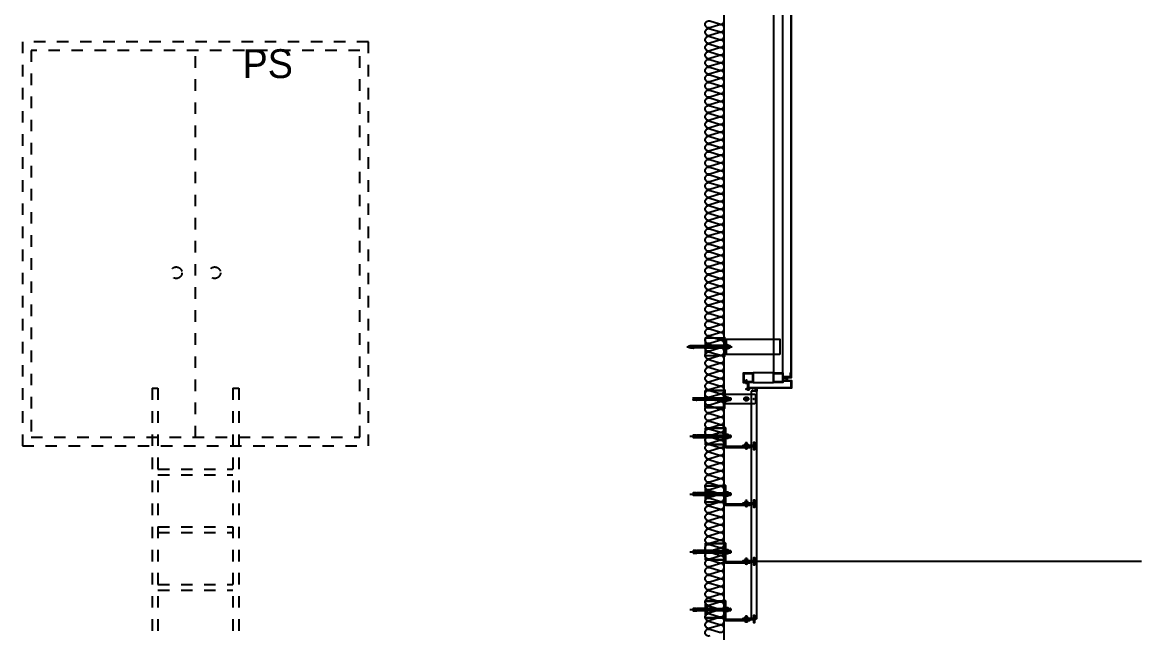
# Model space of a CAD drawing. Header units: millimetres. Extents: x -1320 to 172218, y -4077 to 50350.
# Drawn here: x 41650 to 47470, y -670 to 2501 of the extents above; entities that cross this region are included whole.
import ezdxf
from ezdxf.enums import TextEntityAlignment as Align

# ---------------------------------------------------------------- set-up
doc = ezdxf.new("R2010")
doc.units = ezdxf.units.MM
doc.header["$LTSCALE"] = 60
for name, pattern in [('ACAD_ISO05W100', [33, 24, -3, 0, -3, 0, -3]), ('CENTER', [50.8, 31.75, -6.35, 6.35, -6.35]), ('HIDDEN', [2, 1, -1]), ('HIDDEN2', [1, 0.5, -0.5])]:
    doc.linetypes.add(name, pattern=pattern)
for name, color, linetype in [('0-Sheet', 7, 'Continuous'), ('4-Pipe', 4, 'Continuous'), ('[0]치수선', 3, 'Continuous'), ('A-DOOR-ELE', 5, 'Continuous'), ('A-ETC-8', 8, 'Continuous'), ('A-FIN', 6, 'Continuous'), ('A-FIN(EX)', 6, 'Continuous'), ('A-SITE', 3, 'ACAD_ISO05W100'), ('ANG', 8, 'Continuous'), ('cen', 1, 'Continuous'), ('EXTRUSION', 7, 'Continuous'), ('INSUL', 8, 'Continuous'), ('ISL', 251, 'Continuous'), ('S-TEEL', 4, 'Continuous'), ('SCREW', 1, 'Continuous'), ('SEALANT', 252, 'Continuous')]:
    doc.layers.add(name, color=color, linetype=linetype)
doc.layers.add('NOPLOT-TEXT', color=11, linetype='Continuous', plot=False)
doc.styles.add('Gtx', font='')
doc.styles.get('Gtx').set_extended_font_data('Dotum')

# ---------------------------------------------------------------- blocks, each defined once
blk = doc.blocks.new('A$C632c858f')
at = {"layer": 'A-ETC-8'}
blk.add_arc((-2.8, 0), 24, 341.82483, 18.17517, dxfattribs=at)
blk.add_ellipse((34, 0), major_axis=(7.59, 0), ratio=0.987937, dxfattribs=at)
blk = doc.blocks.new('A$Cae507117')
at = {"layer": 'A-ETC-8'}
for points in [[(-50, 0), (-50, -50), (0, -50), (0, 0)], [(-46.8, -3.2), (-46.8, -46.8), (-3.2, -46.8), (-3.2, -3.2)]]:
    blk.add_lwpolyline(points, close=True, dxfattribs=at)
blk = doc.blocks.new('너트 M12')
for p, q in [((-9, 0), (9, 0)), ((-9.5, -9), (-9.5, -0.5)), ((9, -9.5), (-9, -9.5)), ((0, -8.3), (0, -1.2)), ((9.5, -0.5), (9.5, -9))]:
    blk.add_line(p, q)
for centre, start, end in [((-9, -0.5), 90, 180), ((-9, -9), 180, 270), ((9, -0.5), 0, 90), ((9, -9), 270, 0)]:
    blk.add_arc(centre, 0.5, start, end)
at = {"extrusion": (0, 0, -1)}
for centre, major_axis, ratio, start_param, end_param in [((-4.8, -0.9), (-4.75, 0.31), 0.185359, -0.024388, 3.141593), ((4.8, -0.9), (4.75, 0.31), 0.185108, 3.141593, 6.30754), ((-4.8, -8.6), (4.75, 0.31), 0.187111, 0, 3.166211), ((4.8, -8.6), (-4.75, 0.31), 0.185991, 3.117121, 6.283185)]:
    blk.add_ellipse(centre, major_axis=major_axis, ratio=ratio, start_param=start_param, end_param=end_param, dxfattribs=at)
blk = doc.blocks.new('A$C5ebcaad0')
at = {"layer": 'A-ETC-8'}
for p, q in [((-449, -225), (-214, -225)), ((-439, -220.5), (-439, -229.5)), ((-437, -219), (-437.5, -219)), ((-437.5, -231), (-437, -231)), ((-426, -220.5), (-437, -219)), ((-437, -231), (-426, -229.5)), ((-431.6, -219.7), (-431.6, -221.5)), ((-431.6, -228.5), (-431.6, -230.2)), ((-431.1, -222.3), (-429.3, -223.5)), ((-431.1, -227.7), (-429.3, -226.5)), ((-415.6, -218.7), (-430.6, -218.7)), ((-430.6, -231.2), (-415.6, -231.2)), ((-421.1, -224), (-427.7, -224)), ((-421.1, -226), (-427.7, -226)), ((-426, -220.5), (-412, -220.5)), ((-426, -229.5), (-412, -229.5)), ((-420.6, -223.5), (-420.6, -223)), ((-420.6, -227), (-420.6, -226.5)), ((-416.6, -227), (-416.6, -223)), ((-415.6, -218.7), (-412.6, -218.7)), ((-415.6, -231.2), (-412.6, -231.2)), ((-412.6, -218.7), (-412.6, -231.2)), ((-412, -231), (-412, -219)), ((-409, -219), (-412, -219)), ((-412, -231), (-409, -231)), ((-409, -231), (-409, -219)), ((-355, -219), (-409, -219)), ((-409, -231), (-355, -231)), ((-355, -219), (-245.5, -219)), ((-245.5, -231), (-355, -231)), ((-234.2, -229.5), (-224, -229.5)), ((-234, -219), (-225.5, -219)), ((-234, -220.5), (-224, -220.5)), ((-234, -231), (-225.5, -231)), ((-225.5, -231), (-225.5, -219)), ((-224, -220.5), (-225.5, -219)), ((-224, -229.5), (-225.5, -231)), ((-224, -229.5), (-224, -220.5))]:
    blk.add_line(p, q, dxfattribs=at)
for points in [[(-255, -180.5), (-255, -269.5), (-355, -269.5), (-355, -180.5)], [(33.5, -185), (-251.5, -185), (-251.5, -265), (33.5, -265)], [(-251.5, -265), (-245.5, -265), (-245.5, -185), (-251.5, -185)], [(-245.5, -210), (-245.5, -240), (-243.5, -240), (-243.5, -210)]]:
    blk.add_lwpolyline(points, close=True, dxfattribs=at)
blk.add_lwpolyline([(-251.5, -177.5), (-251.5, -272.5, -0.414214), (-252.5, -273.5), (-255, -273.5), (-255, -176.5), (-252.5, -176.5, -0.414214)], format="xyb", close=True, dxfattribs=at)
for centre, radius, start, end in [((-437.5, -220.5), 1.5, 90, 180), ((-437.5, -229.5), 1.5, 180, 270), ((-430.6, -219.7), 1, 90, 180), ((-430.6, -221.5), 1, 180, 236.30993), ((-430.6, -228.5), 1, 123.69007, 180), ((-430.6, -230.2), 1, 180, 270), ((-427.7, -221), 3, 236.30993, 270), ((-427.7, -229), 3, 90, 123.69007), ((-421.1, -223.5), 0.5, 270, 0), ((-421.1, -226.5), 0.5, 0, 90), ((-418.6, -223), 2, 90, 180), ((-418.6, -227), 2, 180, 270), ((-418.6, -223), 2, 0, 90), ((-418.6, -227), 2, 270, 0)]:
    blk.add_arc(centre, radius, start, end, dxfattribs=at)
at = {"layer": 'A-ETC-8', "xscale": -1, "rotation": 90}
blk.add_blockref('너트 M12', (-243.5, -225), dxfattribs=at)
blk = doc.blocks.new('A$C878c86f0')
at = {"layer": '[0]치수선', "ltscale": 0.5}
h = blk.add_hatch(color=8, dxfattribs=at)
h.dxf.hatch_style = 1
h.paths.add_polyline_path([(-140, 0.5), (-140, -1.5), (-137.5, -1.5, 0.414214), (-136.5, -0.5), (-136.5, 40), (-138, 40), (-138, 0.5)])
at = {"layer": 'S-TEEL'}
h = blk.add_hatch(dxfattribs=at)
h.set_pattern_fill('JIS_LC_20A', color=8, scale=1.5, angle=180)
h.set_pattern_definition([(225, (13215.134, 33281.177), (21.213203, -21.213203), []), (225, (13213.634, 33281.177), (21.213203, -21.213203), [])])
h.paths.add_polyline_path([(-131.5, -10.5, -0.414214), (-136.5, -5.5), (-136.5, 89.5), (-131.5, 89.5), (-131.5, -5.5), (-6.5, -5.5), (-6.5, -10.5)])
at = {"color": 9, "linetype": 'Continuous', "lineweight": 25}
for p, q in [((-240, 91.5, 0), (-140, 91.5)), ((-240, 91.5, 0), (-240, 53, 0)), ((-240, 89.5, 0), (-140, 89.5)), ((-240, 60.2, 0), (-237, 60.2, 0)), ((-237, 53, 0), (-237, 60.2, 0)), ((-137.5, 95.5), (-140, 95.5)), ((-140, 95.5), (-140, 89.5)), ((-140, 93.5), (-138, 93.5)), ((-138, 93.5), (-138, 54)), ((-136.5, 94.5), (-136.5, 54)), ((-240, 41, 0), (-240, 2.5, 0)), ((-140, 4.5), (-240, 4.5, 0)), ((-140, 2.5), (-240, 2.5, 0)), ((-142, 54), (-136.5, 54)), ((-136.5, 40), (-142, 40)), ((-140, 4.5), (-140, -1.5)), ((-138, 0.5), (-140, 0.5)), ((-138, 0.5), (-138, 40)), ((-136.5, 40), (-136.5, -0.5)), ((-140, -1.5), (-137.5, -1.5))]:
    blk.add_line(p, q, dxfattribs=at)
at = {"color": 9, "ltscale": 0.5}
for p, q in [((-142, 89.5), (-142, 54)), ((-129.5, 61.3), (-131.5, 61.3)), ((-131.5, 61.3), (-131.5, 32.8)), ((-129.5, 32.8), (-129.5, 61.3)), ((-188.8, 53), (-131.5, 53)), ((-188.8, 53), (-187.3, 51.5)), ((-188.8, 41), (-188.8, 53)), ((-188.8, 51.5), (-131.5, 51.5)), ((-188.8, 42.5), (-131.5, 42.5)), ((-188.8, 41), (-187.3, 42.5)), ((-188.8, 41), (-131.5, 41)), ((-187.3, 42.5), (-187.3, 51.5)), ((-142, 40), (-142, 4.5)), ((-131.5, 32.8), (-129.5, 32.8)), ((-129.5, 56), (-129.5, 38)), ((-129.5, 53), (-129.5, 53)), ((-129.5, 51.5), (-129.4, 51.5)), ((-129.5, 42.5), (-129.4, 42.5)), ((-129.5, 41), (-129.5, 41)), ((-120.5, 56.5), (-129, 56.5)), ((-129, 37.5), (-120.5, 37.5)), ((-128.3, 47), (-121.2, 47)), ((-120.1, 51.5), (-106, 51.5)), ((-120.1, 42.5), (-106, 42.5)), ((-120, 38), (-120, 56)), ((-120, 53), (-107.5, 53)), ((-120, 41), (-107.5, 41)), ((-107.5, 41), (-107.5, 53)), ((-106, 51.5), (-107.5, 53)), ((-106, 42.5), (-107.5, 41)), ((-106, 42.5), (-106, 51.5))]:
    blk.add_line(p, q, dxfattribs=at)
at = {"color": 9}
for p, q in [((-302.6, 52, 0), (-302.6, 50.3, 0)), ((-302.6, 43.2, 0), (-302.6, 41.5, 0)), ((-302.6, 41.7, 0), (-297, 42.5, 0)), ((-297, 51.5, 0), (-302.5, 52.3, 0)), ((-302.1, 49.5, 0), (-300.3, 48.3, 0)), ((-302.1, 44, 0), (-300.3, 45.2, 0)), ((-286.6, 53, 0), (-301.6, 53, 0)), ((-301.6, 40.5, 0), (-286.6, 40.5, 0)), ((-292.1, 47.7, 0), (-298.7, 47.7, 0)), ((-292.1, 45.7, 0), (-298.7, 45.7, 0)), ((-297, 51.5, 0), (-283, 51.5, 0)), ((-297, 42.5, 0), (-283, 42.5, 0)), ((-291.6, 48.2, 0), (-291.6, 48.7, 0)), ((-291.6, 44.7, 0), (-291.6, 45.2, 0)), ((-289.6, 50.7, 0), (-289.6, 50.7, 0)), ((-289.6, 42.7, 0), (-289.6, 42.7, 0)), ((-287.6, 44.7, 0), (-287.6, 48.7, 0)), ((-286.6, 53, 0), (-283.6, 53, 0)), ((-286.6, 40.5, 0), (-283.6, 40.5, 0)), ((-283.6, 53, 0), (-283.6, 40.5, 0)), ((-283, 41, 0), (-283, 53, 0)), ((-280, 53, 0), (-283, 53, 0)), ((-283, 41, 0), (-280, 41, 0)), ((-280, 41, 0), (-280, 53, 0)), ((-188.8, 53), (-280, 53, 0)), ((-280, 41, 0), (-188.8, 41))]:
    blk.add_line(p, q, dxfattribs=at)
at = {"color": 9, "linetype": 'Continuous', "lineweight": 25}
for centre, start, end in [((-137.5, 94.5), 0, 90), ((-137.5, -0.5), 270, 0)]:
    blk.add_arc(centre, 1, start, end, dxfattribs=at)
at = {"color": 9}
for centre, radius, start, end in [((-301.6, 52, 0), 1, 90, 180), ((-301.6, 50.3, 0), 1, 180, 236.30993), ((-301.6, 43.2, 0), 1, 123.69007, 180), ((-301.6, 41.5, 0), 1, 180, 270), ((-298.7, 50.7, 0), 3, 236.30993, 270), ((-298.7, 42.7, 0), 3, 90, 123.69007), ((-292.1, 48.2, 0), 0.5, 270, 0), ((-292.1, 45.2, 0), 0.5, 0, 90), ((-289.6, 48.7, 0), 2, 90, 180), ((-289.6, 44.7, 0), 2, 180, 270), ((-289.6, 48.7, 0), 2, 0, 90), ((-289.6, 44.7, 0), 2, 270, 0)]:
    blk.add_arc(centre, radius, start, end, dxfattribs=at)
at = {"color": 9, "ltscale": 0.5}
for centre, start, end in [((-129, 56), 90, 180), ((-129, 38), 180, 270), ((-120.5, 56), 0, 90), ((-120.5, 38), 270, 0)]:
    blk.add_arc(centre, 0.5, start, end, dxfattribs=at)
for centre, major_axis, ratio, start_param, end_param in [((-128.6, 42.2), (0.31, 4.75), 0.187111, 0, 3.166211), ((-128.6, 51.7), (0.31, -4.75), 0.185991, 3.117121, 6.283185), ((-120.9, 51.7), (0.31, 4.75), 0.185108, 3.141593, 6.30754), ((-120.9, 42.2), (0.31, -4.75), 0.185359, -0.024388, 3.141593)]:
    blk.add_ellipse(centre, major_axis=major_axis, ratio=ratio, start_param=start_param, end_param=end_param, dxfattribs=at)
at = {"layer": '[0]치수선', "color": 8, "linetype": 'CENTER', "ltscale": 0.2}
for p, q in [((-320, 47, 0), (-101, 47)), ((-136.5, 54), (-136.5, 40))]:
    blk.add_line(p, q, dxfattribs=at)
at = {"layer": 'ANG'}
for p, q in [((-15.6, 1.5), (-35.4, 1.5)), ((-35.4, 1.5), (-35.4, -0.5)), ((-29.5, 5.5), (-30.5, 6.4)), ((-30.5, 6.4), (-28.5, 6.4)), ((-29.5, 11.4), (-28.5, 12.4)), ((-21.5, 11.4), (-29.5, 11.4)), ((-29.5, 6.4), (-29.5, 11.4)), ((-21.5, 10.4), (-29.5, 10.4)), ((-21.5, 9.4), (-29.5, 9.4)), ((-21.5, 8.4), (-29.5, 8.4)), ((-21.5, 7.4), (-29.5, 7.4)), ((-28.5, 6.4), (-29.5, 5.5)), ((-29.5, 1.5), (-29.5, 5.5)), ((-28.5, 12.4), (-22.5, 12.4)), ((-28.5, 6.4), (-22.5, 6.4)), ((-22.5, 12.4), (-21.5, 11.4)), ((-20.5, 6.4), (-22.5, 6.4)), ((-22.5, 6.4), (-21.5, 5.5)), ((-21.5, 11.4), (-21.5, 6.4)), ((-15.6, -0.5), (-15.6, 1.5)), ((-35.3, -12.5), (-35.3, -10.5)), ((-15.4, -12.5), (-35.3, -12.5)), ((-15.4, -10.5), (-15.4, -12.5))]:
    blk.add_line(p, q, dxfattribs=at)
at = {"layer": 'ANG', "extrusion": (0, 0, -1)}
for p, q in [((-32.4, 6.4), (-32.9, 5.9)), ((-32.9, 5.9), (-32.9, 2)), ((-32.9, 2), (-32.4, 1.5)), ((-30.5, 6.4), (-32.4, 6.4)), ((-21.5, 5.5), (-20.5, 6.4)), ((-21.5, 1.5), (-21.5, 5.5)), ((-20.5, 6.4), (-18.6, 6.4)), ((-18.6, 6.4), (-18.1, 5.9)), ((-18.1, 2), (-18.6, 1.5)), ((-18.1, 5.9), (-18.1, 2))]:
    blk.add_line(p, q, dxfattribs=at)
for points in [[(-13.5, -0.5), (-13.5, 17), (-16.5, 17), (-16.5, -0.5)], [(-16.5, -5.5), (-16.5, -23), (-13.5, -23), (-13.5, -5.5)]]:
    blk.add_lwpolyline(points, dxfattribs=at)
at = {"layer": 'ANG'}
blk.add_lwpolyline([(-43.5, -5.5), (21.5, -5.5), (21.5, -0.5), (-43.5, -0.5)], close=True, dxfattribs=at)
blk.add_arc((-25.3, -9.5), 8.08, 202.39111, 337.60889, dxfattribs=at)
at = {"layer": 'cen'}
blk.add_line((-25.5, 17.8), (-25.5, -21.2), dxfattribs=at)
at = {"layer": 'S-TEEL'}
blk.add_lwpolyline([(-131.5, -10.5), (-6.5, -10.5), (-6.5, -5.5), (-131.5, -5.5), (-131.5, 89.5), (-136.5, 89.5), (-136.5, -5.5, 0.414214)], format="xyb", close=True, dxfattribs=at)
blk = doc.blocks.new('A$C141843b3')
at = {"color": 9}
for p, q in [((-302.6, -46.2), (-302.6, -44.5)), ((-302.6, -44.7), (-297, -45.5)), ((-302.6, -55), (-302.6, -53.3)), ((-297, -54.5), (-302.5, -55.3)), ((-302.1, -47), (-300.3, -48.2)), ((-302.1, -52.5), (-300.3, -51.3)), ((-301.6, -43.5), (-286.6, -43.5)), ((-286.6, -56), (-301.6, -56)), ((-292.1, -48.8), (-298.7, -48.8)), ((-292.1, -50.8), (-298.7, -50.8)), ((-297, -45.5), (-283, -45.5)), ((-297, -54.5), (-283, -54.5)), ((-291.6, -47.8), (-291.6, -48.3)), ((-291.6, -51.2), (-291.6, -51.8)), ((-289.6, -45.8), (-289.6, -45.8)), ((-289.6, -53.8), (-289.6, -53.8)), ((-287.6, -47.8), (-287.6, -51.8)), ((-286.6, -43.5), (-283.6, -43.5)), ((-286.6, -56), (-283.6, -56)), ((-283.6, -56), (-283.6, -43.5)), ((-283, -44), (-283, -56)), ((-283, -44), (-280, -44)), ((-280, -56), (-283, -56)), ((-280, -44), (-280, -56)), ((-280, -44), (-188.8, -44, 0)), ((-188.8, -56, 0), (-280, -56))]:
    blk.add_line(p, q, dxfattribs=at)
at = {"color": 9, "linetype": 'Continuous', "lineweight": 25}
for p, q in [((-140, -5.5, 0), (-240, -5.5)), ((-240, -44), (-240, -5.5)), ((-140, -7.5, 0), (-240, -7.5)), ((-240, -94.5), (-240, -56)), ((-237, -56), (-237, -63.2)), ((-136.5, -43, 0), (-142, -43, 0)), ((-142, -57, 0), (-136.5, -57, 0)), ((-140, -1.5, 0), (-137.5, -1.5, 0)), ((-140, -7.5, 0), (-140, -1.5, 0)), ((-138, -3.5, 0), (-140, -3.5, 0)), ((-138, -3.5, 0), (-138, -43, 0)), ((-138, -96.5, 0), (-138, -57, 0)), ((-136.5, -43, 0), (-136.5, -2.5, 0)), ((-136.5, -97.5, 0), (-136.5, -57, 0)), ((-240, -63.2), (-237, -63.2)), ((-240, -92.5), (-140, -92.5, 0)), ((-240, -94.5), (-140, -94.5, 0)), ((-140, -98.5, 0), (-140, -92.5, 0)), ((-140, -96.5, 0), (-138, -96.5, 0)), ((-137.5, -98.5, 0), (-140, -98.5, 0))]:
    blk.add_line(p, q, dxfattribs=at)
at = {"color": 9, "ltscale": 0.5}
for p, q in [((-188.8, -44, 0), (-131.5, -44, 0)), ((-188.8, -44, 0), (-187.3, -45.5, 0)), ((-188.8, -44, 0), (-188.8, -56, 0)), ((-188.8, -45.5, 0), (-131.5, -45.5, 0)), ((-188.8, -54.5, 0), (-131.5, -54.5, 0)), ((-188.8, -56, 0), (-187.3, -54.5, 0)), ((-188.8, -56, 0), (-131.5, -56, 0)), ((-187.3, -45.5, 0), (-187.3, -54.5, 0)), ((-142, -43, 0), (-142, -7.5, 0)), ((-142, -92.5, 0), (-142, -57, 0)), ((-131.5, -64.3, 0), (-131.5, -35.8, 0)), ((-131.5, -35.8, 0), (-129.5, -35.8, 0)), ((-129.5, -35.8, 0), (-129.5, -64.3, 0)), ((-129.5, -59, 0), (-129.5, -41, 0)), ((-129.5, -44, 0), (-129.5, -44, 0)), ((-129.5, -45.5, 0), (-129.4, -45.5, 0)), ((-129.5, -54.5, 0), (-129.4, -54.5, 0)), ((-129.5, -56, 0), (-129.5, -56, 0)), ((-129, -40.5, 0), (-120.5, -40.5, 0)), ((-128.3, -50, 0), (-121.2, -50, 0)), ((-120.1, -45.5, 0), (-106, -45.5, 0)), ((-120.1, -54.5, 0), (-106, -54.5, 0)), ((-120, -41, 0), (-120, -59, 0)), ((-120, -44, 0), (-107.5, -44, 0)), ((-120, -56, 0), (-107.5, -56, 0)), ((-107.5, -44, 0), (-107.5, -56, 0)), ((-106, -45.5, 0), (-107.5, -44, 0)), ((-106, -54.5, 0), (-107.5, -56, 0)), ((-106, -45.5, 0), (-106, -54.5, 0)), ((-129.5, -64.3, 0), (-131.5, -64.3, 0)), ((-120.5, -59.5, 0), (-129, -59.5, 0))]:
    blk.add_line(p, q, dxfattribs=at)
at = {"color": 9}
for centre, radius, start, end in [((-301.6, -44.5), 1, 90, 180), ((-301.6, -46.2), 1, 180, 236.30993), ((-301.6, -53.3), 1, 123.69007, 180), ((-301.6, -55), 1, 180, 270), ((-298.7, -45.8), 3, 236.30993, 270), ((-298.7, -53.8), 3, 90, 123.69007), ((-292.1, -48.3), 0.5, 270, 0), ((-292.1, -51.2), 0.5, 0, 90), ((-289.6, -47.8), 2, 90, 180), ((-289.6, -51.8), 2, 180, 270), ((-289.6, -47.8), 2, 0, 90), ((-289.6, -51.8), 2, 270, 0)]:
    blk.add_arc(centre, radius, start, end, dxfattribs=at)
at = {"color": 9, "linetype": 'Continuous', "lineweight": 25}
for centre, start, end in [((-137.5, -2.5, 0), 0, 90), ((-137.5, -97.5, 0), 270, 0)]:
    blk.add_arc(centre, 1, start, end, dxfattribs=at)
at = {"color": 9, "ltscale": 0.5}
for centre, start, end in [((-129, -41, 0), 90, 180), ((-120.5, -41, 0), 0, 90), ((-129, -59, 0), 180, 270), ((-120.5, -59, 0), 270, 0)]:
    blk.add_arc(centre, 0.5, start, end, dxfattribs=at)
at = {"color": 9, "ltscale": 0.5, "extrusion": (0, 0, -1)}
for centre, major_axis, ratio, start_param, end_param in [((-128.6, -45.2, 0), (0.31, -4.75), 0.187111, 0, 3.166211), ((-128.6, -54.7, 0), (0.31, 4.75), 0.185991, 3.117121, 6.283185), ((-120.9, -45.2, 0), (0.31, 4.75), 0.185359, -0.024388, 3.141593), ((-120.9, -54.7, 0), (0.31, -4.75), 0.185108, 3.141593, 6.30754)]:
    blk.add_ellipse(centre, major_axis=major_axis, ratio=ratio, start_param=start_param, end_param=end_param, dxfattribs=at)
at = {"layer": 'ANG'}
for p, q in [((-29.3, -43.5, 0), (-33, -50, 0)), ((-33, -50, 0), (-29.3, -56.5, 0)), ((-21.7, -43.5, 0), (-29.3, -43.5, 0)), ((-29.3, -56.5, 0), (-21.7, -56.5, 0)), ((-18, -50, 0), (-21.7, -43.5, 0)), ((-21.7, -56.5, 0), (-18, -50, 0))]:
    blk.add_line(p, q, dxfattribs=at)
at = {"layer": 'ANG', "elevation": 0}
blk.add_lwpolyline([(-142.5, -25), (16.5, -25), (21.5, -30), (21.5, -70), (16.5, -75), (-142.5, -75), (-142.5, -25)], dxfattribs=at)
for points in [[(-142.5, -25), (-142.5, -75), (-137.5, -75), (-137.5, -25)], [(-25.5, -50), (-25.5, -50), (-25.5, -50), (-25.5, -50), (-25.5, -50), (-25.5, -50)]]:
    blk.add_lwpolyline(points, close=True, dxfattribs=at)
at = {"layer": 'ANG'}
for centre, radius in [((-25.5, -50, 0), 10), ((-25.5, -50, 0), 7.5), ((-25.5, -50, 0), 4), ((14, -50, 0), 2)]:
    blk.add_circle(centre, radius, dxfattribs=at)
for centre, start, end in [((-34.9, -50, 0), 86.44675, 273.55325), ((-16.1, -50, 0), 266.44675, 93.55325)]:
    blk.add_arc(centre, 4, start, end, dxfattribs=at)
blk = doc.blocks.new('PH-4-16')
at = {"layer": 'SCREW'}
for p, q in [((-1.5, 0), (-1.5, -1)), ((1.5, 0), (1.5, -1.6)), ((0.1, -0.9), (-2, -1.2)), ((-2, -1.2), (-1.5, -1)), ((0.1, -1), (-2, -1.3)), ((-2, -1.3), (-1.5, -1.5)), ((2, -1.8), (-2, -2.4)), ((-2, -2.4), (-1.5, -2.2)), ((-2, -2.5), (-1.5, -2.7)), ((2, -3), (-2, -3.7)), ((-2, -3.6), (-1.5, -3.5)), ((-2, -3.8), (-1.5, -4)), ((2, -4.3), (-2, -4.9)), ((-2, -4.9), (-1.5, -4.7)), ((-2, -5), (-1.5, -5.2)), ((2, -5.5), (-2, -6.2)), ((-2, -6.1), (-1.5, -5.9)), ((-2, -6.2), (-1.5, -6.4)), ((2, -6.7), (-2, -7.4)), ((-2, -7.4), (-1.5, -7.2)), ((-2, -7.5), (-1.5, -7.7)), ((2, -8), (-2, -8.6)), ((-2, -8.6), (-1.5, -8.4)), ((-2, -8.7), (-1.5, -8.9)), ((2, -9.2), (-2, -9.9)), ((-2, -9.9), (-1.5, -9.7)), ((-2, -10), (-1.5, -10.2)), ((2, -10.5), (-2, -11.1)), ((-2, -11.1), (-1.5, -10.9)), ((-2, -11.2), (-1.5, -11.4)), ((2, -1.9), (-2, -2.5)), ((2, -3.1), (-2, -3.8)), ((2, -4.4), (-2, -5)), ((2, -5.6), (-2, -6.3)), ((2, -6.9), (-2, -7.5)), ((2, -8.1), (-2, -8.7)), ((2, -9.3), (-2, -10)), ((2, -10.6), (-2, -11.2)), ((0.1, -0.9), (-1.5, -1)), ((0.1, -1), (-1.5, -1.5)), ((-1.5, -1.5), (-1.5, -2.2)), ((1.5, -1.6), (-1.5, -2.2)), ((1.5, -2.1), (-1.5, -2.7)), ((-1.5, -2.7), (-1.5, -3.5)), ((1.5, -2.8), (-1.5, -3.5)), ((1.5, -3.3), (-1.5, -4)), ((1.5, -4.1), (-1.5, -4.7)), ((1.5, -4.6), (-1.5, -5.2)), ((-1.5, -5.2), (-1.5, -5.9)), ((1.5, -5.3), (-1.5, -5.9)), ((1.5, -5.8), (-1.5, -6.4)), ((-1.5, -6.4), (-1.5, -7.2)), ((1.5, -6.5), (-1.5, -7.2)), ((1.5, -7.1), (-1.5, -7.7)), ((-1.5, -7.7), (-1.5, -8.4)), ((1.5, -7.8), (-1.5, -8.4)), ((1.5, -8.3), (-1.5, -8.9)), ((-1.5, -8.9), (-1.5, -9.7)), ((1.5, -9), (-1.5, -9.7)), ((1.5, -9.5), (-1.5, -10.2)), ((-1.5, -10.2), (-1.5, -10.9)), ((1.5, -10.3), (-1.5, -10.9)), ((1.5, -10.8), (-1.5, -11.4)), ((-1.5, -11.4), (-1.5, -14.5)), ((-1.5, -14.5), (-1.1, -14.5)), ((0, -16), (-1.5, -14.5)), ((-1.1, -12.6), (-1.1, -14.5)), ((-1.1, -14.5), (0, -16)), ((0, -16), (1.5, -14.5)), ((1.5, -14.5), (0.4, -12.2)), ((1.5, -1.6), (2, -1.8)), ((2, -1.9), (1.5, -2.1)), ((1.5, -2.1), (1.5, -2.8)), ((2, -3), (1.5, -2.8)), ((2, -3.1), (1.5, -3.3)), ((1.5, -3.3), (1.5, -4.1)), ((2, -4.3), (1.5, -4.1)), ((2, -4.4), (1.5, -4.6)), ((1.5, -4.6), (1.5, -5.3)), ((2, -5.5), (1.5, -5.3)), ((2, -5.6), (1.5, -5.8)), ((1.5, -5.8), (1.5, -6.5)), ((2, -6.7), (1.5, -6.5)), ((2, -6.9), (1.5, -7.1)), ((1.5, -7.1), (1.5, -7.8)), ((2, -8), (1.5, -7.8)), ((2, -8.1), (1.5, -8.3)), ((1.5, -8.3), (1.5, -9)), ((2, -9.2), (1.5, -9)), ((2, -9.3), (1.5, -9.5)), ((1.5, -9.5), (1.5, -10.3)), ((2, -10.5), (1.5, -10.3)), ((2, -10.6), (1.5, -10.8)), ((1.5, -10.8), (1.5, -14.5))]:
    blk.add_line(p, q, dxfattribs=at)
at = {"layer": 'SCREW', "color": 1, "linetype": 'CENTER'}
blk.add_line((0, 4), (0, -17.7), dxfattribs=at)
at = {"layer": 'SCREW', "linetype": 'HIDDEN2'}
blk.add_line((-1.5, -4), (-1.5, -4.7), dxfattribs=at)
at = {"layer": 'SCREW'}
blk.add_lwpolyline([(3.5, 1), (3.5, 0), (-3.5, 0), (-3.5, 1, -0.336479), (-2.5, 2.2, -0.138717), (2.5, 2.2, -0.336479)], format="xyb", close=True, dxfattribs=at)
blk.add_lwpolyline([(-2.5, 2.2), (-2.3, 2), (-2.1, 1.9), (-1.8, 1.9), (-1.5, 2), (-1.3, 2), (-1, 2.1), (-0.8, 2.1), (-0.7, 2.1), (-0.6, 2.1), (-0.5, 2), (-0.5, 1.8), (-0.5, 1.6), (-0.5, 1.4), (-0.5, 1.2), (-0.5, 1), (-0.5, 0.8), (-0.4, 0.7), (-0.3, 0.6), (-0.1, 0.6), (0, 0.5), (0.1, 0.6), (0.3, 0.6), (0.4, 0.7), (0.5, 0.8), (0.5, 1), (0.5, 1.2), (0.5, 1.4), (0.5, 1.6), (0.5, 1.8), (0.5, 2), (0.6, 2.1), (0.7, 2.1), (0.8, 2.1), (1, 2.1), (1.3, 2), (1.5, 2), (1.8, 1.9), (2.1, 1.9), (2.3, 2), (2.5, 2.2)], dxfattribs=at)
for centre, radius, start, end in [((-1.9, -1.2), 0.0931, 139.86612, 209.92465), ((-1.9, -2.5), 0.0931, 139.86612, 209.92465), ((-1.9, -3.7), 0.0931, 139.86612, 209.92465), ((-1.9, -4.9), 0.0931, 139.86612, 209.92465), ((-1.9, -6.2), 0.0931, 139.86612, 209.92465), ((-1.9, -7.4), 0.0931, 139.86612, 209.92465), ((-1.9, -8.7), 0.0931, 139.86612, 209.92465), ((-1.9, -9.9), 0.0931, 139.86612, 209.92465), ((-1.9, -11.2), 0.0931, 139.86612, 209.92465), ((-0.3, -12.6), 0.815, 27.36497, 180), ((0, -0.9), 0.0605, 310.72712, 69.31493), ((1.9, -1.8), 0.0931, 319.86612, 29.92465), ((1.9, -3.1), 0.0931, 319.86612, 29.92465), ((1.9, -4.3), 0.0931, 319.86612, 29.92465), ((1.9, -5.6), 0.0931, 319.86612, 29.92465), ((1.9, -6.8), 0.0931, 319.86612, 29.92465), ((1.9, -8), 0.0931, 319.86612, 29.92465), ((1.9, -9.3), 0.0931, 319.86612, 29.92465), ((1.9, -10.5), 0.0931, 319.86612, 29.92465)]:
    blk.add_arc(centre, radius, start, end, dxfattribs=at)

msp = doc.modelspace()

# ---------------------------------------------------------------- linework, layer by layer
at = {"layer": '0-Sheet', "elevation": 0}
msp.add_lwpolyline([(45428, 603), (45647, 603), (45647, 637), (45605, 637), (45605, 647), (45608, 647), (45608, 647), (45608, 640), (45650, 640), (45650, 600), (45428, 600)], dxfattribs=at)
msp.add_lwpolyline([(45428, 603, 0.414214), (45425, 600), (45425, 591), (45428, 591), (45428, 600)], format="xyb", dxfattribs=at)
at = {"layer": '4-Pipe', "elevation": 0}
msp.add_lwpolyline([(45425, 630), (45425, 590), (45422, 590), (45422, 627), (45400, 627), (45400, 630)], close=True, dxfattribs=at)
at = {"layer": 'A-DOOR-ELE', "linetype": 'HIDDEN'}
for p, q in [((42550, 345), (42550, 2355)), ((42325, 600), (42325, -1750)), ((42325, 600), (42355, 600)), ((42355, 600), (42355, -1750)), ((42745, 600), (42745, -1750)), ((42745, 600), (42775, 600)), ((42775, 600), (42775, -1750)), ((42355, 180), (42745, 180)), ((42355, 150), (42745, 150)), ((42355, -120), (42745, -120)), ((42355, -150), (42745, -150)), ((42355, -420), (42745, -420)), ((42355, -450), (42745, -450))]:
    msp.add_line(p, q, dxfattribs=at)
for points in [[(43450, 2400), (41650, 2400), (41650, 300), (43450, 300)], [(43405, 2355), (41695, 2355), (41695, 345), (43405, 345)]]:
    msp.add_lwpolyline(points, close=True, dxfattribs=at)
for centre in [(42450, 1200), (42650, 1200)]:
    msp.add_circle(centre, 30, dxfattribs=at)
at = {"layer": 'A-ETC-8'}
for p, q in [((45555, 47070, 0), (45555, 680)), ((45605, 680), (45605, 47070, 0)), ((45555, 680), (45450, 680)), ((45450, 630), (45555, 630))]:
    msp.add_line(p, q, dxfattribs=at)
at = {"layer": 'A-ETC-8', "elevation": 0}
msp.add_lwpolyline([(45642, 659), (45607, 659), (45607, 648), (45605, 648), (45605, 661), (45640.3, 661, -0.226541), (45644, 664.7), (45644, 679.4), (45646, 679.4), (45646, 663, 0.414214)], format="xyb", close=True, dxfattribs=at)
at = {"layer": 'A-FIN', "elevation": 0}
msp.add_lwpolyline([(45609, 659), (45609, 655), (45650, 655), (45650, 3392.5), (45609, 3392.5), (45609, 3388.5), (45646, 3388.5), (45646, 659), (45609, 659)], close=True, dxfattribs=at)
at = {"layer": 'A-FIN(EX)', "elevation": 0}
for points in [[(45440, 585), (45440, 303), (45470, 303), (45470, 585)], [(45440, 297), (45440, 3), (45470, 3), (45470, 297)], [(45440, -3), (45440, -297), (45470, -297), (45470, -3)], [(45440, -303), (45440, -597), (45470, -597), (45470, -303)]]:
    msp.add_lwpolyline(points, close=True, dxfattribs=at)
at = {"layer": 'A-SITE', "linetype": 'Continuous'}
msp.add_line((47470, -300), (45470, -300), dxfattribs=at)
at = {"layer": 'INSUL'}
for p, q in [((45300, -202), (45300, 47000)), ((45300, -1850, 0), (45300, -200))]:
    msp.add_line(p, q, dxfattribs=at)
at = {"layer": 'ISL', "elevation": 0}
msp.add_lwpolyline([(45224.2, -687.6, -1.372593), (45224.2, -652.3), (45275.8, -667.6, 0.509267), (45300, -649.9, 0.509267), (45275.8, -632.3), (45224.2, -647.6, -1.372593), (45224.2, -612.3), (45275.8, -627.6, 0.509267), (45300, -609.9, 0.509267), (45275.8, -592.3), (45224.2, -607.6, -1.372593), (45224.2, -572.3), (45275.8, -587.6, 0.509267), (45300, -569.9, 0.509267), (45275.8, -552.3), (45224.2, -567.6, -1.372593), (45224.2, -532.3), (45275.8, -547.6, 0.509267), (45300, -529.9, 0.509267), (45275.8, -512.3), (45224.2, -527.6, -1.372593), (45224.2, -492.3), (45275.8, -507.6, 0.509267), (45300, -489.9, 0.509267), (45275.8, -472.3), (45224.2, -487.6, -1.372593), (45224.2, -452.3), (45275.8, -467.6, 0.509267), (45300, -449.9, 0.509267), (45275.8, -432.3), (45224.2, -447.6, -1.372593), (45224.2, -412.3), (45275.8, -427.6, 0.509267), (45300, -409.9, 0.509267), (45275.8, -392.3), (45224.2, -407.6, -1.372593), (45224.2, -372.3), (45275.8, -387.6, 0.509267), (45300, -369.9, 0.509267), (45275.8, -352.3), (45224.2, -367.6, -1.372593), (45224.2, -332.3), (45275.8, -347.6, 0.509267), (45300, -329.9, 0.509267), (45275.8, -312.3), (45224.2, -327.6, -1.372593), (45224.2, -292.3), (45275.8, -307.6, 0.509267), (45300, -289.9, 0.509267), (45275.8, -272.3), (45224.2, -287.6, -1.372593), (45224.2, -252.3), (45275.8, -267.6, 0.509267), (45300, -249.9, 0.509267), (45275.8, -232.3), (45224.2, -247.6, -1.372593), (45224.2, -212.3), (45275.8, -227.6, 0.509267), (45300, -209.9, 0.509267), (45275.8, -192.3), (45224.2, -207.6, -1.372593), (45224.2, -172.3), (45275.8, -187.6, 0.509267), (45300, -169.9, 0.509267), (45275.8, -152.3), (45224.2, -167.6, -1.372593), (45224.2, -132.2), (45275.8, -147.6, 0.509267), (45300, -129.9, 0.509267), (45275.8, -112.2), (45224.2, -127.6, -1.372593), (45224.2, -92.2), (45275.8, -107.6, 0.509267), (45300, -89.9, 0.509267), (45275.8, -72.2), (45224.2, -87.6, -1.372593), (45224.2, -52.2), (45275.8, -67.6, 0.509267), (45300, -49.9, 0.509267), (45275.8, -32.2), (45224.2, -47.6, -1.372593), (45224.2, -12.2), (45275.8, -27.6, 0.509267), (45300, -9.9, 0.509267), (45275.8, 7.8), (45224.2, -7.6, -1.372593), (45224.2, 27.8), (45275.8, 12.4, 0.509267), (45300, 30.1, 0.509267), (45275.8, 47.8), (45224.2, 32.4, -1.372593), (45224.2, 67.8), (45275.8, 52.4, 0.509267), (45300, 70.1, 0.509267), (45275.8, 87.8), (45224.2, 72.4, -1.372593), (45224.2, 107.8), (45275.8, 92.4, 0.509267), (45300, 110.1, 0.509267), (45275.8, 127.8), (45224.2, 112.4, -1.372593), (45224.2, 147.8), (45275.8, 132.4, 0.509267), (45300, 150.1, 0.509267), (45275.8, 167.8), (45224.2, 152.4, -1.372593), (45224.2, 187.8), (45275.8, 172.4, 0.509267), (45300, 190.1, 0.509267), (45275.8, 207.8), (45224.2, 192.4, -1.372593), (45224.2, 227.8), (45275.8, 212.4, 0.509267), (45300, 230.1, 0.509267), (45275.8, 247.8), (45224.2, 232.4, -1.372593), (45224.2, 267.8), (45275.8, 252.4, 0.509267), (45300, 270.1, 0.509267), (45275.8, 287.8), (45224.2, 272.4, -1.372593), (45224.2, 307.8), (45275.8, 292.4, 0.509267), (45300, 310.1, 0.509267), (45275.8, 327.8), (45224.2, 312.4, -1.372593), (45224.2, 347.8), (45275.8, 332.4, 0.509267), (45300, 350.1, 0.509267), (45275.8, 367.8), (45224.2, 352.4, -1.372593), (45224.2, 387.8), (45275.8, 372.5, 0.509267), (45300, 390.1, 0.509267), (45275.8, 407.8), (45224.2, 392.5, -1.372593), (45224.2, 427.8), (45275.8, 412.5, 0.509267), (45300, 430.1, 0.509267), (45275.8, 447.8), (45224.2, 432.5, -1.372593), (45224.2, 467.8), (45275.8, 452.5, 0.509267), (45300, 470.1, 0.509267), (45275.8, 487.8), (45224.2, 472.5, -1.372593), (45224.2, 507.8), (45275.8, 492.5, 0.509267), (45300, 510.1, 0.509267), (45275.8, 527.8), (45224.2, 512.5, -1.372593), (45224.2, 547.8), (45275.8, 532.5, 0.509267), (45300, 550.1, 0.509267), (45275.8, 567.8), (45224.2, 552.5, -1.372593), (45224.2, 587.8), (45275.8, 572.5, 0.509267), (45300, 590.1, 0.509267), (45275.8, 607.8), (45224.2, 592.5, -1.372593), (45224.2, 627.8), (45275.8, 612.5, 0.509267), (45300, 630.1, 0.509267), (45275.8, 647.8), (45224.2, 632.5, -1.372593), (45224.2, 667.8), (45275.8, 652.5, 0.509267), (45300, 670.1, 0.509267), (45275.8, 687.8), (45224.2, 672.5, -1.372593), (45224.2, 707.8), (45275.8, 692.5, 0.509267), (45300, 710.1, 0.509267), (45275.8, 727.8), (45224.2, 712.5, -1.372593), (45224.2, 747.8), (45275.8, 732.5, 0.509267), (45300, 750.1, 0.509267), (45275.8, 767.8), (45224.2, 752.5, -1.372593), (45224.2, 787.8), (45275.8, 772.5, 0.509267), (45300, 790.1, 0.509267), (45275.8, 807.8), (45224.2, 792.5, -1.372593), (45224.2, 827.8), (45275.8, 812.5, 0.509267), (45300, 830.1, 0.509267), (45275.8, 847.8), (45224.2, 832.5, -1.372593), (45224.2, 867.8), (45275.8, 852.5, 0.509267), (45300, 870.1, 0.509267), (45275.8, 887.8), (45224.2, 872.5, -1.372593), (45224.2, 907.8), (45275.8, 892.5, 0.509267), (45300, 910.1, 0.509267), (45275.8, 927.8), (45224.2, 912.5, -1.372593), (45224.2, 947.8), (45275.8, 932.5, 0.509267), (45300, 950.1, 0.509267), (45275.8, 967.8), (45224.2, 952.5, -1.372593), (45224.2, 987.8), (45275.8, 972.5, 0.509267), (45300, 990.1, 0.509267), (45275.8, 1007.8), (45224.2, 992.5, -1.372593), (45224.2, 1027.8), (45275.8, 1012.5, 0.509267), (45300, 1030.1, 0.509267), (45275.8, 1047.8), (45224.2, 1032.5, -1.372593), (45224.2, 1067.8), (45275.8, 1052.5, 0.509267), (45300, 1070.1, 0.509267), (45275.8, 1087.8), (45224.2, 1072.5, -1.372593), (45224.2, 1107.8), (45275.8, 1092.5, 0.509267), (45300, 1110.1, 0.509267), (45275.8, 1127.8), (45224.2, 1112.5, -1.372593), (45224.2, 1147.8), (45275.8, 1132.5, 0.509267), (45300, 1150.1, 0.509267), (45275.8, 1167.8), (45224.2, 1152.5, -1.372593), (45224.2, 1187.8), (45275.8, 1172.5, 0.509267), (45300, 1190.1, 0.509267), (45275.8, 1207.8), (45224.2, 1192.5, -1.372593), (45224.2, 1227.8), (45275.8, 1212.5, 0.509267), (45300, 1230.1, 0.509267), (45275.8, 1247.8), (45224.2, 1232.5, -1.372593), (45224.2, 1267.8), (45275.8, 1252.5, 0.509267), (45300, 1270.1, 0.509267), (45275.8, 1287.8), (45224.2, 1272.5, -1.372593), (45224.2, 1307.8), (45275.8, 1292.5, 0.509267), (45300, 1310.1, 0.509267), (45275.8, 1327.8), (45224.2, 1312.5, -1.372593), (45224.2, 1347.8), (45275.8, 1332.5, 0.509267), (45300, 1350.2, 0.509267), (45275.8, 1367.8), (45224.2, 1352.5, -1.372593), (45224.2, 1387.8), (45275.8, 1372.5, 0.509267), (45300, 1390.2, 0.509267), (45275.8, 1407.8), (45224.2, 1392.5, -1.372593), (45224.2, 1427.8), (45275.8, 1412.5, 0.509267), (45300, 1430.2, 0.509267), (45275.8, 1447.8), (45224.2, 1432.5, -1.372593), (45224.2, 1467.8), (45275.8, 1452.5, 0.509267), (45300, 1470.2, 0.509267), (45275.8, 1487.8), (45224.2, 1472.5, -1.372593), (45224.2, 1507.8), (45275.8, 1492.5, 0.509267), (45300, 1510.2, 0.509267), (45275.8, 1527.8), (45224.2, 1512.5, -1.372593), (45224.2, 1547.8), (45275.8, 1532.5, 0.509267), (45300, 1550.2, 0.509267), (45275.8, 1567.8), (45224.2, 1552.5, -1.372593), (45224.2, 1587.8), (45275.8, 1572.5, 0.509267), (45300, 1590.2, 0.509267), (45275.8, 1607.8), (45224.2, 1592.5, -1.372593), (45224.2, 1627.8), (45275.8, 1612.5, 0.509267), (45300, 1630.2, 0.509267), (45275.8, 1647.8), (45224.2, 1632.5, -1.372593), (45224.2, 1667.8), (45275.8, 1652.5, 0.509267), (45300, 1670.2, 0.509267), (45275.8, 1687.8), (45224.2, 1672.5, -1.372593), (45224.2, 1707.8), (45275.8, 1692.5, 0.509267), (45300, 1710.2, 0.509267), (45275.8, 1727.8), (45224.2, 1712.5, -1.372593), (45224.2, 1747.8), (45275.8, 1732.5, 0.509267), (45300, 1750.2, 0.509267), (45275.8, 1767.8), (45224.2, 1752.5, -1.372593), (45224.2, 1787.8), (45275.8, 1772.5, 0.509267), (45300, 1790.2, 0.509267), (45275.8, 1807.8), (45224.2, 1792.5, -1.372593), (45224.2, 1827.8), (45275.8, 1812.5, 0.509267), (45300, 1830.2, 0.509267), (45275.8, 1847.8), (45224.2, 1832.5, -1.372593), (45224.2, 1867.8), (45275.8, 1852.5, 0.509267), (45300, 1870.2, 0.509267), (45275.8, 1887.8), (45224.2, 1872.5, -1.372593), (45224.2, 1907.8), (45275.8, 1892.5, 0.509267), (45300, 1910.2, 0.509267), (45275.8, 1927.8), (45224.2, 1912.5, -1.372593), (45224.2, 1947.8), (45275.8, 1932.5, 0.509267), (45300, 1950.2, 0.509267), (45275.8, 1967.8), (45224.2, 1952.5, -1.372593), (45224.2, 1987.8), (45275.8, 1972.5, 0.509267), (45300, 1990.2, 0.509267), (45275.8, 2007.8), (45224.2, 1992.5, -1.372593), (45224.2, 2027.8), (45275.8, 2012.5, 0.509267), (45300, 2030.2, 0.509267), (45275.8, 2047.8), (45224.2, 2032.5, -1.372593), (45224.2, 2067.8), (45275.8, 2052.5, 0.509267), (45300, 2070.2, 0.509267), (45275.8, 2087.8), (45224.2, 2072.5, -1.372593), (45224.2, 2107.8), (45275.8, 2092.5, 0.509267), (45300, 2110.2, 0.509267), (45275.8, 2127.8), (45224.2, 2112.5, -1.372593), (45224.2, 2147.8), (45275.8, 2132.5, 0.509267), (45300, 2150.2, 0.509267), (45275.8, 2167.8), (45224.2, 2152.5, -1.372593), (45224.2, 2187.8), (45275.8, 2172.5, 0.509267), (45300, 2190.2, 0.509267), (45275.8, 2207.8), (45224.2, 2192.5, -1.372593), (45224.2, 2227.8), (45275.8, 2212.5, 0.509267), (45300, 2230.2, 0.509267), (45275.8, 2247.8), (45224.2, 2232.5, -1.372593), (45224.2, 2267.8), (45275.8, 2252.5, 0.509267), (45300, 2270.2, 0.509267), (45275.8, 2287.8), (45224.2, 2272.5, -1.372593), (45224.2, 2307.8), (45275.8, 2292.5, 0.509267), (45300, 2310.2, 0.509267), (45275.8, 2327.9), (45224.2, 2312.5, -1.372593), (45224.2, 2347.9), (45275.8, 2332.5, 0.509267), (45300, 2350.2, 0.509267), (45275.8, 2367.9), (45224.2, 2352.5, -1.372593), (45224.2, 2387.9), (45275.8, 2372.5, 0.509267), (45300, 2390.2, 0.509267), (45275.8, 2407.9), (45224.2, 2392.5, -1.372593), (45224.2, 2427.9), (45275.8, 2412.5, 0.509267), (45300, 2430.2, 0.509267), (45275.8, 2447.9), (45224.2, 2432.5, -1.372593), (45224.2, 2467.9), (45275.8, 2452.5, 0.509267), (45300, 2470.2, 0.509267), (45275.8, 2487.9), (45224.2, 2472.5, -1.372593), (45224.2, 2507.9), (45275.8, 2492.5, 0.509267), (45300, 2510.2, 0.509267)], format="xyb", dxfattribs=at)
at = {"layer": 'SEALANT'}
msp.add_arc((45570.4, 592.5), 100.7, 175.72942, 184.27058, dxfattribs=at)
at = {"layer": 'SEALANT', "extrusion": (0, 0, -1)}
msp.add_ellipse((45453.5, 592.5), major_axis=(-8.53, 0), ratio=0.879432, dxfattribs=at)

# ---------------------------------------------------------------- block references
at = {"layer": 'A-ETC-8', "xscale": -1, "rotation": 180}
msp.add_blockref('A$C5ebcaad0', (45555, 590), dxfattribs=at)
at = {"layer": 'A-ETC-8', "xscale": -1}
for name, p in [('A$Cae507117', (45400, 680)), ('A$Cae507117', (45555, 680)), ('A$C632c858f', (45650, 647.5))]:
    msp.add_blockref(name, p, dxfattribs=at)
at = {"layer": 'EXTRUSION', "rotation": 180}
msp.add_blockref('PH-4-16', (45415, 627), dxfattribs=at)
at = {"layer": 'EXTRUSION', "xscale": -1, "rotation": 270}
msp.add_blockref('PH-4-16', (45428, 595.5), dxfattribs=at)
at = {"layer": 'S-TEEL'}
for name, p in [('A$C141843b3', (45440, 594)), ('A$C878c86f0', (45440, 303)), ('A$C878c86f0', (45440, 3)), ('A$C878c86f0', (45440, -297)), ('A$C878c86f0', (45440, -597))]:
    msp.add_blockref(name, p, dxfattribs=at)

# ---------------------------------------------------------------- texts
at = {"layer": 'NOPLOT-TEXT', "style": 'Gtx'}
msp.add_text('PS', height=150, dxfattribs=at).set_placement((42925.8, 2286.3, 0), align=Align.MIDDLE)

doc.saveas('drawing.dxf')
